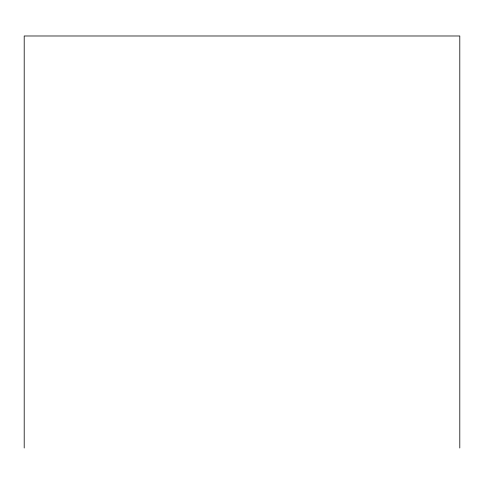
<?xml version="1.0" encoding="UTF-8"?>
<svg xmlns="http://www.w3.org/2000/svg" width="484" height="484" viewBox="0 0 484 484"><rect width="100%" height="100%" fill="white"/><g stroke="black" fill="none" stroke-linecap="round" stroke-linejoin="round"><path stroke-width="0.73" d="M459.8 448.015L459.8 35.985L24.2 35.985L24.2 448.015"/></g></svg>
